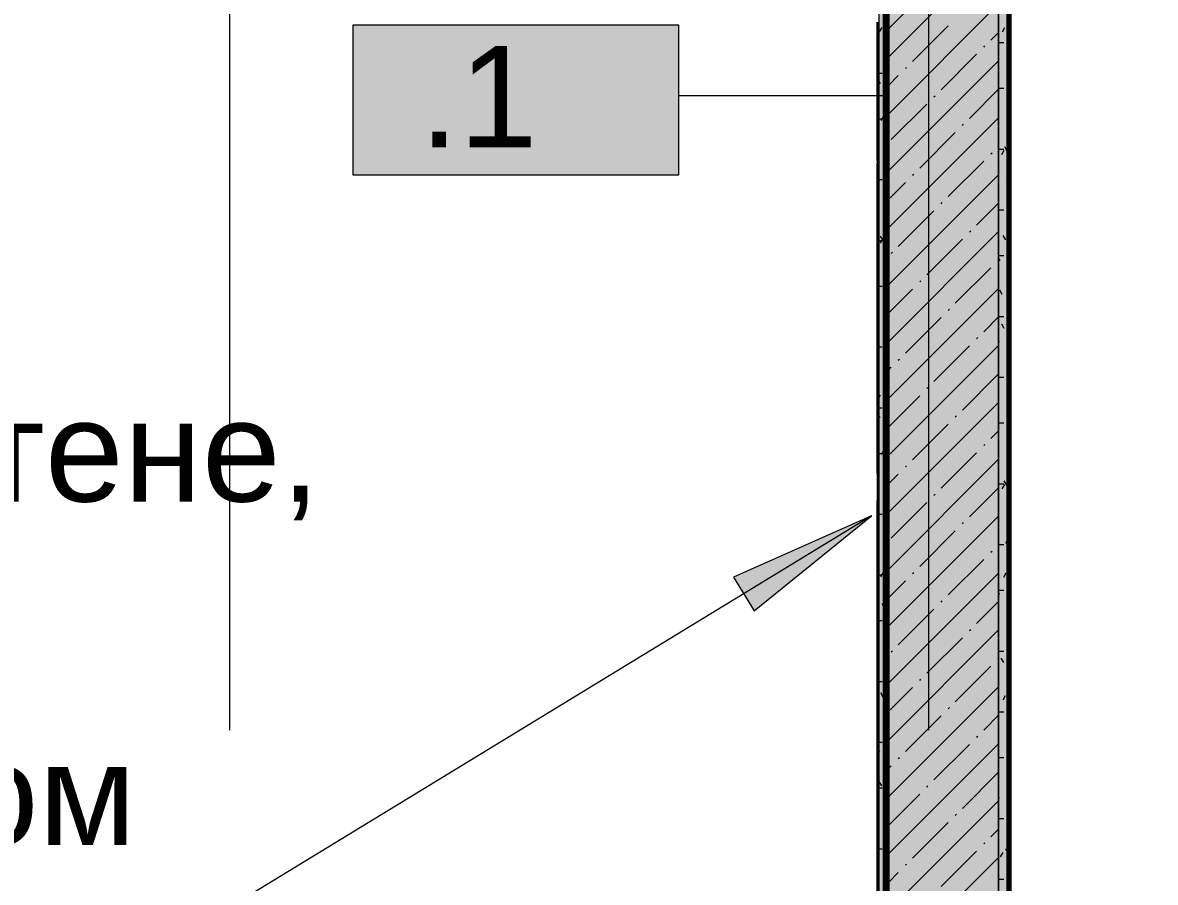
# Model space of a CAD drawing. Header units: millimetres. Extents: x -3817 to 677485, y -22715 to 103890.
# Drawn here: x 657471 to 659740, y 6076 to 7799 of the extents above; entities that cross this region are included whole.
import ezdxf

# ---------------------------------------------------------------- set-up
doc = ezdxf.new("R2010")
doc.units = ezdxf.units.MM
doc.layers.add('PDF _Геометрия', color=7, linetype='Continuous', true_color=0x1d1d1d)
doc.layers.add('PDF _Сплошная заливка', color=7, linetype='Continuous', true_color=0xffffff)
doc.layers.add('PDF _Текст', color=7, linetype='Continuous')
doc.styles.add('PDF GOST-Common', font='arial.ttf')

msp = doc.modelspace()

# ---------------------------------------------------------------- hatches: boundary and pattern name
at = {"layer": 'PDF _Сплошная заливка', "transparency": 33554559}
for points in [[(659205.5, 4275.9), (659425.5, 4275.9), (659425.5, 12475.9), (659205.5, 12475.9), (659205.5, 5005.4)], [(659185.5, 2025.9), (659205.5, 2025.9), (659205.5, 12255.9), (659185.5, 12255.9), (659185.5, 2045.9)]]:
    msp.add_hatch(color=256, dxfattribs=at).paths.add_polyline_path(points)

# ---------------------------------------------------------------- linework, layer by layer
at = {"layer": 'PDF _Геометрия', "color": 9, "lineweight": 9, "true_color": 0xc0c0c0}
for points in [[(659695.5, 11483.9), (659695.5, 11495.9), (659425.5, 11495.9), (659425.5, 11475.9), (659425.5, 11275.9), (659425.5, 12475.9), (659205.5, 12475.9), (657170.5, 12475.9), (657170.5, 12275.9), (657170.5, 12255.9), (659185.5, 12255.9), (659185.5, 2045.9), (644126.5, 2045.9)], [(659185.5, 2025.9), (659205.5, 2025.9), (659205.5, 12255.9), (659205.5, 4275.9), (659425.5, 4275.9), (659425.5, 4255.9), (659445.5, 4255.9), (659445.5, 4265.9), (659405.5, 4265.9), (659405.5, 2025.9), (659445.5, 2025.9), (661725.5, 2025.9), (660985.5, 2025.9)], [(659182.4, 7520.9), (659182.4, 7523.5), (659182.4, 7526.9), (659182.4, 7531), (659182.4, 7535.7), (659182.4, 7541), (659182.4, 7546.8), (659182.4, 7553), (659182.4, 7559.7), (659182.4, 7566.7), (659182.4, 7574), (659182.4, 7581.5), (659182.4, 7589.2), (659182.4, 7597.2), (659182.4, 7605.4), (659182.4, 7613.9), (659182.4, 7622.6), (659182.4, 7631.5), (659182.4, 7640.7), (659182.4, 7650.2), (659182.4, 7659.9), (659182.4, 7669.9), (659182.4, 7680.1), (659182.4, 7690.4), (659182.4, 7700.8), (659182.4, 7711.1), (659182.4, 7721.3), (659182.4, 7731.3), (659182.4, 7741), (659182.4, 7750.3), (659182.4, 7759.1), (659182.4, 7767.4), (659182.4, 7775), (659182.4, 7781.9), (659182.4, 7788.3), (659182.4, 7794.1), (659182.4, 7799.6)], [(659183.4, 7799.6), (659183.4, 7794.1), (659183.4, 7788.3), (659183.4, 7781.9), (659183.4, 7775), (659183.4, 7767.4), (659183.4, 7759.1), (659183.4, 7750.3), (659183.4, 7741), (659183.4, 7731.3), (659183.4, 7721.3), (659183.4, 7711.1), (659183.4, 7700.8), (659183.4, 7690.4), (659183.4, 7680.1), (659183.4, 7669.9), (659183.4, 7659.9), (659183.4, 7650.2), (659183.4, 7640.7), (659183.4, 7631.5), (659183.4, 7622.6), (659183.4, 7613.9), (659183.4, 7605.4), (659183.4, 7597.2), (659183.4, 7589.2), (659183.4, 7581.5), (659183.4, 7574), (659183.4, 7566.7), (659183.4, 7559.7), (659183.4, 7553), (659183.4, 7546.8), (659183.4, 7541), (659183.4, 7535.7), (659183.4, 7531), (659183.4, 7526.9), (659183.4, 7523.5), (659183.4, 7520.9)], [(659182.4, 7578.6), (659182.4, 7564.1), (659182.4, 7550), (659182.4, 7536.2), (659182.4, 7522.7), (659182.4, 7509.4), (659182.4, 7496.2), (659182.4, 7483.1), (659182.4, 7470.1), (659182.4, 7457.2), (659182.4, 7444.3), (659182.4, 7431.5), (659182.4, 7418.7), (659182.4, 7405.9), (659182.4, 7393.1), (659182.4, 7380.2), (659182.4, 7367.2), (659182.4, 7354.1), (659182.4, 7340.9), (659182.4, 7327.5), (659182.4, 7313.8), (659182.4, 7299.9), (659182.4, 7285.7), (659182.4, 7271.1), (659182.4, 7256), (659182.4, 7239.6), (659182.4, 7221.4), (659182.4, 7200.5), (659182.4, 7176.3), (659182.4, 7148), (659182.4, 7115), (659182.4, 7076.4), (659182.4, 7058.1), (659182.4, 7041.9), (659182.4, 7027.6), (659182.4, 7014.8), (659182.4, 7003.4), (659182.4, 6992.9), (659182.4, 6983.3), (659182.4, 6974.1), (659182.4, 6965.2), (659182.4, 6956.4), (659182.4, 6947.8), (659182.4, 6939.5), (659182.4, 6931.6), (659182.4, 6924.1), (659182.4, 6917), (659182.4, 6910.5), (659182.4, 6904.5), (659182.4, 6899), (659182.4, 6893.9)], [(659183.4, 6893.9), (659183.4, 6899), (659183.4, 6904.5), (659183.4, 6910.5), (659183.4, 6917), (659183.4, 6924.1), (659183.4, 6931.6), (659183.4, 6939.5), (659183.4, 6947.8), (659183.4, 6956.4), (659183.4, 6965.2), (659183.4, 6974.1), (659183.4, 6983.3), (659183.4, 6992.9), (659183.4, 7003.4), (659183.4, 7014.8), (659183.4, 7027.6), (659183.4, 7041.9), (659183.4, 7058.1), (659183.4, 7076.4), (659183.4, 7115), (659183.4, 7148), (659183.4, 7176.3), (659183.4, 7200.5), (659183.4, 7221.4), (659183.4, 7239.6), (659183.4, 7256), (659183.4, 7271.1), (659183.4, 7285.7), (659183.4, 7299.9), (659183.4, 7313.8), (659183.4, 7327.5), (659183.4, 7340.9), (659183.4, 7354.1), (659183.4, 7367.2), (659183.4, 7380.2), (659183.4, 7393.1), (659183.4, 7405.9), (659183.4, 7418.7), (659183.4, 7431.5), (659183.4, 7444.3), (659183.4, 7457.2), (659183.4, 7470.1), (659183.4, 7483.1), (659183.4, 7496.2), (659183.4, 7509.4), (659183.4, 7522.7), (659183.4, 7536.2), (659183.4, 7550), (659183.4, 7564.1), (659183.4, 7578.6)], [(659182.4, 7498.4), (659182.4, 7431.1), (659182.4, 7354.5), (659182.4, 7268.5), (659182.4, 7173), (659182.4, 7068.2), (659182.4, 7216.7), (659182.4, 7370.3), (659182.4, 7402.8), (659182.4, 7430.5), (659182.4, 7453.8), (659182.4, 7473), (659182.4, 7488.3), (659182.4, 7500.1), (659182.4, 7508.5), (659182.4, 7514), (659182.4, 7516.9)], [(659183.4, 7516.9), (659183.4, 7514), (659183.4, 7508.5), (659183.4, 7500.1), (659183.4, 7488.3), (659183.4, 7473), (659183.4, 7453.8), (659183.4, 7430.5), (659183.4, 7402.8), (659183.4, 7370.3), (659183.4, 7216.7), (659183.4, 7068.2), (659183.4, 7173), (659183.4, 7268.5), (659183.4, 7354.5), (659183.4, 7431.1), (659183.4, 7498.4)], [(659182.4, 6895.6), (659182.4, 6993.2), (659182.4, 7097.3), (659182.4, 7207.8), (659182.4, 7324.8), (659182.4, 7376.2), (659182.4, 7420.8), (659182.4, 7458.3), (659182.4, 7489)], [(659183.4, 7489), (659183.4, 7458.3), (659183.4, 7420.8), (659183.4, 7376.2), (659183.4, 7324.8), (659183.4, 7207.8), (659183.4, 7097.3), (659183.4, 6993.2), (659183.4, 6895.6)], [(659182.4, 6553.6), (659182.4, 6573.5), (659182.4, 6592), (659182.4, 6607.8), (659182.4, 6619.8), (659182.4, 6627.3), (659182.4, 6629.9), (659182.4, 6627.2), (659182.4, 6619.2), (659182.4, 6606.5), (659182.4, 6589.9), (659182.4, 6570.6), (659182.4, 6549.9), (659182.4, 6529.2), (659182.4, 6509.9), (659182.4, 6493.3), (659182.4, 6480.6), (659182.4, 6472.6), (659182.4, 6469.9), (659182.4, 6472.5), (659182.4, 6480), (659182.4, 6492.1), (659182.4, 6507.8), (659182.4, 6526.3), (659182.4, 6546.3)], [(659183.4, 6546.3), (659183.4, 6526.3), (659183.4, 6507.8), (659183.4, 6492.1), (659183.4, 6480), (659183.4, 6472.5), (659183.4, 6469.9), (659183.4, 6472.6), (659183.4, 6480.6), (659183.4, 6493.3), (659183.4, 6509.9), (659183.4, 6529.2), (659183.4, 6549.9), (659183.4, 6570.6), (659183.4, 6589.9), (659183.4, 6606.5), (659183.4, 6619.2), (659183.4, 6627.2), (659183.4, 6629.9), (659183.4, 6627.3), (659183.4, 6619.8), (659183.4, 6607.8), (659183.4, 6592), (659183.4, 6573.5), (659183.4, 6553.6)], [(659182.4, 6345), (659182.4, 6321.4), (659182.4, 6293.2), (659182.4, 6259.4), (659182.4, 6218.8), (659182.4, 6200.3), (659182.4, 6185.1), (659182.4, 6172.4), (659182.4, 6161.2), (659182.4, 6150.7), (659182.4, 6140.6), (659182.4, 6131.1)], [(659182.4, 6020.8), (659182.4, 6090.1), (659182.4, 6165.2), (659182.4, 6246.1), (659182.4, 6332.8)], [(659183.4, 6131.1), (659183.4, 6140.6), (659183.4, 6150.7), (659183.4, 6161.2), (659183.4, 6172.4), (659183.4, 6185.1), (659183.4, 6200.3), (659183.4, 6218.8), (659183.4, 6259.4), (659183.4, 6293.2), (659183.4, 6321.4), (659183.4, 6345)], [(659183.4, 6332.8), (659183.4, 6246.1), (659183.4, 6165.2), (659183.4, 6090.1), (659183.4, 6020.8)], [(659182.4, 6291.2), (659182.4, 6294.2), (659182.4, 6291.2)], [(659183.4, 6291.2), (659183.4, 6294.2), (659183.4, 6291.2)], [(659182.4, 6059.8), (659182.4, 6085), (659182.4, 6119.2), (659182.4, 6163.5), (659182.4, 6218.8), (659182.4, 6138.2), (659182.4, 6064)], [(659183.4, 6064), (659183.4, 6138.2), (659183.4, 6218.8), (659183.4, 6163.5), (659183.4, 6119.2), (659183.4, 6085), (659183.4, 6059.8)], [(659182.4, 6114.2), (659183.4, 6114.2)], [(659182.4, 6101.1), (659183.4, 6101.1)], [(659182.4, 6095.3), (659183.4, 6095.3)]]:
    msp.add_lwpolyline(points, dxfattribs=at)
at = {"layer": 'PDF _Геометрия', "color": 171, "lineweight": 70, "true_color": 0x8080ff}
msp.add_lwpolyline([(659199.1, 2046.4), (659199.1, 12255), (659198.1, 12255), (659198.1, 2046.4)], close=True, dxfattribs=at)
at = {"layer": 'PDF _Геометрия', "color": 9, "lineweight": 9, "true_color": 0xc0c0c0}
for points in [[(659200.1, 2046.4), (659200.1, 12255), (659199.1, 12255), (659199.1, 2046.4)], [(659183.4, 6893.9), (659183.4, 7578.6), (659182.4, 7578.6), (659182.4, 6893.9)], [(659183.4, 6332.8), (659183.4, 6895.6), (659182.4, 6895.6), (659182.4, 6332.8)], [(659182.4, 6701.1), (659182.4, 6703.5), (659182.4, 6710.5), (659182.4, 6721.6), (659182.4, 6736.1), (659182.4, 6753), (659182.4, 6771.1), (659182.4, 6789.3), (659182.4, 6806.1), (659182.4, 6820.6), (659182.4, 6831.8), (659182.4, 6838.8), (659182.4, 6841.1), (659182.4, 6838.8), (659182.4, 6831.8), (659182.4, 6820.6), (659182.4, 6806.1), (659182.4, 6789.3), (659182.4, 6771.1), (659182.4, 6753), (659182.4, 6736.1), (659182.4, 6721.6), (659182.4, 6710.5), (659182.4, 6703.5)], [(659182.4, 6841.1), (659182.4, 6838.8), (659182.4, 6831.8), (659182.4, 6820.6), (659182.4, 6806.1), (659182.4, 6789.3), (659182.4, 6771.1), (659182.4, 6753), (659182.4, 6736.1), (659182.4, 6721.6), (659182.4, 6710.5), (659182.4, 6703.5), (659182.4, 6701.1), (659182.4, 6703.5), (659182.4, 6710.5), (659182.4, 6721.6), (659182.4, 6736.1), (659182.4, 6753), (659182.4, 6771.1), (659182.4, 6789.3), (659182.4, 6806.1), (659182.4, 6820.6), (659182.4, 6831.8), (659182.4, 6838.8)], [(659182.4, 6728.1), (659182.4, 6733.6), (659182.4, 6742.3), (659182.4, 6753.7), (659182.4, 6767), (659182.4, 6781.2), (659182.4, 6795.4), (659182.4, 6808.7), (659182.4, 6820.1), (659182.4, 6828.8), (659182.4, 6834.3), (659182.4, 6828.8), (659182.4, 6820.1), (659182.4, 6808.7), (659182.4, 6795.4), (659182.4, 6781.2), (659182.4, 6767), (659182.4, 6753.7), (659182.4, 6742.3), (659182.4, 6733.6)], [(659182.4, 6834.3), (659182.4, 6828.8), (659182.4, 6820.1), (659182.4, 6808.7), (659182.4, 6795.4), (659182.4, 6781.2), (659182.4, 6767), (659182.4, 6753.7), (659182.4, 6742.3), (659182.4, 6733.6), (659182.4, 6728.1), (659182.4, 6733.6), (659182.4, 6742.3), (659182.4, 6753.7), (659182.4, 6767), (659182.4, 6781.2), (659182.4, 6795.4), (659182.4, 6808.7), (659182.4, 6820.1), (659182.4, 6828.8)], [(659182.4, 6725.3), (659182.4, 6730.8), (659182.4, 6739.6), (659182.4, 6751), (659182.4, 6764.2), (659182.4, 6778.5), (659182.4, 6792.7), (659182.4, 6806), (659182.4, 6817.4), (659182.4, 6826.1), (659182.4, 6831.6), (659182.4, 6826.1), (659182.4, 6817.4), (659182.4, 6806), (659182.4, 6792.7), (659182.4, 6778.5), (659182.4, 6764.2), (659182.4, 6751), (659182.4, 6739.6), (659182.4, 6730.8)], [(659182.4, 6831.6), (659182.4, 6826.1), (659182.4, 6817.4), (659182.4, 6806), (659182.4, 6792.7), (659182.4, 6778.5), (659182.4, 6764.2), (659182.4, 6751), (659182.4, 6739.6), (659182.4, 6730.8), (659182.4, 6725.3), (659182.4, 6730.8), (659182.4, 6739.6), (659182.4, 6751), (659182.4, 6764.2), (659182.4, 6778.5), (659182.4, 6792.7), (659182.4, 6806), (659182.4, 6817.4), (659182.4, 6826.1)], [(659183.4, 6701.1), (659183.4, 6703.5), (659183.4, 6710.5), (659183.4, 6721.6), (659183.4, 6736.1), (659183.4, 6753), (659183.4, 6771.1), (659183.4, 6789.3), (659183.4, 6806.1), (659183.4, 6820.6), (659183.4, 6831.8), (659183.4, 6838.8), (659183.4, 6841.1), (659183.4, 6838.8), (659183.4, 6831.8), (659183.4, 6820.6), (659183.4, 6806.1), (659183.4, 6789.3), (659183.4, 6771.1), (659183.4, 6753), (659183.4, 6736.1), (659183.4, 6721.6), (659183.4, 6710.5), (659183.4, 6703.5)], [(659183.4, 6841.1), (659183.4, 6838.8), (659183.4, 6831.8), (659183.4, 6820.6), (659183.4, 6806.1), (659183.4, 6789.3), (659183.4, 6771.1), (659183.4, 6753), (659183.4, 6736.1), (659183.4, 6721.6), (659183.4, 6710.5), (659183.4, 6703.5), (659183.4, 6701.1), (659183.4, 6703.5), (659183.4, 6710.5), (659183.4, 6721.6), (659183.4, 6736.1), (659183.4, 6753), (659183.4, 6771.1), (659183.4, 6789.3), (659183.4, 6806.1), (659183.4, 6820.6), (659183.4, 6831.8), (659183.4, 6838.8)], [(659183.4, 6728.1), (659183.4, 6733.6), (659183.4, 6742.3), (659183.4, 6753.7), (659183.4, 6767), (659183.4, 6781.2), (659183.4, 6795.4), (659183.4, 6808.7), (659183.4, 6820.1), (659183.4, 6828.8), (659183.4, 6834.3), (659183.4, 6828.8), (659183.4, 6820.1), (659183.4, 6808.7), (659183.4, 6795.4), (659183.4, 6781.2), (659183.4, 6767), (659183.4, 6753.7), (659183.4, 6742.3), (659183.4, 6733.6)], [(659183.4, 6834.3), (659183.4, 6828.8), (659183.4, 6820.1), (659183.4, 6808.7), (659183.4, 6795.4), (659183.4, 6781.2), (659183.4, 6767), (659183.4, 6753.7), (659183.4, 6742.3), (659183.4, 6733.6), (659183.4, 6728.1), (659183.4, 6733.6), (659183.4, 6742.3), (659183.4, 6753.7), (659183.4, 6767), (659183.4, 6781.2), (659183.4, 6795.4), (659183.4, 6808.7), (659183.4, 6820.1), (659183.4, 6828.8)], [(659183.4, 6725.3), (659183.4, 6730.8), (659183.4, 6739.6), (659183.4, 6751), (659183.4, 6764.2), (659183.4, 6778.5), (659183.4, 6792.7), (659183.4, 6806), (659183.4, 6817.4), (659183.4, 6826.1), (659183.4, 6831.6), (659183.4, 6826.1), (659183.4, 6817.4), (659183.4, 6806), (659183.4, 6792.7), (659183.4, 6778.5), (659183.4, 6764.2), (659183.4, 6751), (659183.4, 6739.6), (659183.4, 6730.8)], [(659183.4, 6831.6), (659183.4, 6826.1), (659183.4, 6817.4), (659183.4, 6806), (659183.4, 6792.7), (659183.4, 6778.5), (659183.4, 6764.2), (659183.4, 6751), (659183.4, 6739.6), (659183.4, 6730.8), (659183.4, 6725.3), (659183.4, 6730.8), (659183.4, 6739.6), (659183.4, 6751), (659183.4, 6764.2), (659183.4, 6778.5), (659183.4, 6792.7), (659183.4, 6806), (659183.4, 6817.4), (659183.4, 6826.1)], [(659182.4, 6612.2), (659182.4, 6617.7), (659182.4, 6626.4), (659182.4, 6637.8), (659182.4, 6651.1), (659182.4, 6665.3), (659182.4, 6679.6), (659182.4, 6692.8), (659182.4, 6704.2), (659182.4, 6713), (659182.4, 6718.5), (659182.4, 6713), (659182.4, 6704.2), (659182.4, 6692.8), (659182.4, 6679.6), (659182.4, 6665.3), (659182.4, 6651.1), (659182.4, 6637.8), (659182.4, 6626.4), (659182.4, 6617.7)], [(659182.4, 6718.5), (659182.4, 6713), (659182.4, 6704.2), (659182.4, 6692.8), (659182.4, 6679.6), (659182.4, 6665.3), (659182.4, 6651.1), (659182.4, 6637.8), (659182.4, 6626.4), (659182.4, 6617.7), (659182.4, 6612.2), (659182.4, 6617.7), (659182.4, 6626.4), (659182.4, 6637.8), (659182.4, 6651.1), (659182.4, 6665.3), (659182.4, 6679.6), (659182.4, 6692.8), (659182.4, 6704.2), (659182.4, 6713)], [(659183.4, 6612.2), (659183.4, 6617.7), (659183.4, 6626.4), (659183.4, 6637.8), (659183.4, 6651.1), (659183.4, 6665.3), (659183.4, 6679.6), (659183.4, 6692.8), (659183.4, 6704.2), (659183.4, 6713), (659183.4, 6718.5), (659183.4, 6713), (659183.4, 6704.2), (659183.4, 6692.8), (659183.4, 6679.6), (659183.4, 6665.3), (659183.4, 6651.1), (659183.4, 6637.8), (659183.4, 6626.4), (659183.4, 6617.7)], [(659183.4, 6718.5), (659183.4, 6713), (659183.4, 6704.2), (659183.4, 6692.8), (659183.4, 6679.6), (659183.4, 6665.3), (659183.4, 6651.1), (659183.4, 6637.8), (659183.4, 6626.4), (659183.4, 6617.7), (659183.4, 6612.2), (659183.4, 6617.7), (659183.4, 6626.4), (659183.4, 6637.8), (659183.4, 6651.1), (659183.4, 6665.3), (659183.4, 6679.6), (659183.4, 6692.8), (659183.4, 6704.2), (659183.4, 6713)], [(659182.4, 6464.6), (659182.4, 6467.3), (659182.4, 6475.3), (659182.4, 6488), (659182.4, 6504.6), (659182.4, 6523.9), (659182.4, 6544.6), (659182.4, 6565.3), (659182.4, 6584.6), (659182.4, 6601.1), (659182.4, 6613.9), (659182.4, 6621.9), (659182.4, 6624.6), (659182.4, 6621.9), (659182.4, 6613.9), (659182.4, 6601.1), (659182.4, 6584.6), (659182.4, 6565.3), (659182.4, 6544.6), (659182.4, 6523.9), (659182.4, 6504.6), (659182.4, 6488), (659182.4, 6475.3), (659182.4, 6467.3)], [(659182.4, 6505.6), (659182.4, 6511.1), (659182.4, 6519.8), (659182.4, 6531.2), (659182.4, 6544.5), (659182.4, 6558.7), (659182.4, 6572.9), (659182.4, 6586.2), (659182.4, 6597.6), (659182.4, 6606.3), (659182.4, 6611.8), (659182.4, 6606.3), (659182.4, 6597.6), (659182.4, 6586.2), (659182.4, 6572.9), (659182.4, 6558.7), (659182.4, 6544.5), (659182.4, 6531.2), (659182.4, 6519.8), (659182.4, 6511.1)], [(659182.4, 6611.8), (659182.4, 6606.3), (659182.4, 6597.6), (659182.4, 6586.2), (659182.4, 6572.9), (659182.4, 6558.7), (659182.4, 6544.5), (659182.4, 6531.2), (659182.4, 6519.8), (659182.4, 6511.1), (659182.4, 6505.6), (659182.4, 6511.1), (659182.4, 6519.8), (659182.4, 6531.2), (659182.4, 6544.5), (659182.4, 6558.7), (659182.4, 6572.9), (659182.4, 6586.2), (659182.4, 6597.6), (659182.4, 6606.3)], [(659182.4, 6464.5), (659182.4, 6466.9), (659182.4, 6473.9), (659182.4, 6485), (659182.4, 6499.5), (659182.4, 6516.4), (659182.4, 6534.5), (659182.4, 6552.6), (659182.4, 6569.5), (659182.4, 6584), (659182.4, 6595.1), (659182.4, 6602.1), (659182.4, 6604.5), (659182.4, 6602.1), (659182.4, 6595.1), (659182.4, 6584), (659182.4, 6569.5), (659182.4, 6552.6), (659182.4, 6534.5), (659182.4, 6516.4), (659182.4, 6499.5), (659182.4, 6485), (659182.4, 6473.9), (659182.4, 6466.9)], [(659182.4, 6604.5), (659182.4, 6602.1), (659182.4, 6595.1), (659182.4, 6584), (659182.4, 6569.5), (659182.4, 6552.6), (659182.4, 6534.5), (659182.4, 6516.4), (659182.4, 6499.5), (659182.4, 6485), (659182.4, 6473.9), (659182.4, 6466.9), (659182.4, 6464.5), (659182.4, 6466.9), (659182.4, 6473.9), (659182.4, 6485), (659182.4, 6499.5), (659182.4, 6516.4), (659182.4, 6534.5), (659182.4, 6552.6), (659182.4, 6569.5), (659182.4, 6584), (659182.4, 6595.1), (659182.4, 6602.1)], [(659183.4, 6464.6), (659183.4, 6467.3), (659183.4, 6475.3), (659183.4, 6488), (659183.4, 6504.6), (659183.4, 6523.9), (659183.4, 6544.6), (659183.4, 6565.3), (659183.4, 6584.6), (659183.4, 6601.1), (659183.4, 6613.9), (659183.4, 6621.9), (659183.4, 6624.6), (659183.4, 6621.9), (659183.4, 6613.9), (659183.4, 6601.1), (659183.4, 6584.6), (659183.4, 6565.3), (659183.4, 6544.6), (659183.4, 6523.9), (659183.4, 6504.6), (659183.4, 6488), (659183.4, 6475.3), (659183.4, 6467.3)], [(659183.4, 6505.6), (659183.4, 6511.1), (659183.4, 6519.8), (659183.4, 6531.2), (659183.4, 6544.5), (659183.4, 6558.7), (659183.4, 6572.9), (659183.4, 6586.2), (659183.4, 6597.6), (659183.4, 6606.3), (659183.4, 6611.8), (659183.4, 6606.3), (659183.4, 6597.6), (659183.4, 6586.2), (659183.4, 6572.9), (659183.4, 6558.7), (659183.4, 6544.5), (659183.4, 6531.2), (659183.4, 6519.8), (659183.4, 6511.1)], [(659183.4, 6611.8), (659183.4, 6606.3), (659183.4, 6597.6), (659183.4, 6586.2), (659183.4, 6572.9), (659183.4, 6558.7), (659183.4, 6544.5), (659183.4, 6531.2), (659183.4, 6519.8), (659183.4, 6511.1), (659183.4, 6505.6), (659183.4, 6511.1), (659183.4, 6519.8), (659183.4, 6531.2), (659183.4, 6544.5), (659183.4, 6558.7), (659183.4, 6572.9), (659183.4, 6586.2), (659183.4, 6597.6), (659183.4, 6606.3)], [(659183.4, 6464.5), (659183.4, 6466.9), (659183.4, 6473.9), (659183.4, 6485), (659183.4, 6499.5), (659183.4, 6516.4), (659183.4, 6534.5), (659183.4, 6552.6), (659183.4, 6569.5), (659183.4, 6584), (659183.4, 6595.1), (659183.4, 6602.1), (659183.4, 6604.5), (659183.4, 6602.1), (659183.4, 6595.1), (659183.4, 6584), (659183.4, 6569.5), (659183.4, 6552.6), (659183.4, 6534.5), (659183.4, 6516.4), (659183.4, 6499.5), (659183.4, 6485), (659183.4, 6473.9), (659183.4, 6466.9)], [(659183.4, 6604.5), (659183.4, 6602.1), (659183.4, 6595.1), (659183.4, 6584), (659183.4, 6569.5), (659183.4, 6552.6), (659183.4, 6534.5), (659183.4, 6516.4), (659183.4, 6499.5), (659183.4, 6485), (659183.4, 6473.9), (659183.4, 6466.9), (659183.4, 6464.5), (659183.4, 6466.9), (659183.4, 6473.9), (659183.4, 6485), (659183.4, 6499.5), (659183.4, 6516.4), (659183.4, 6534.5), (659183.4, 6552.6), (659183.4, 6569.5), (659183.4, 6584), (659183.4, 6595.1), (659183.4, 6602.1)], [(659182.4, 6491.4), (659182.4, 6496.9), (659182.4, 6505.6), (659182.4, 6517), (659182.4, 6530.3), (659182.4, 6544.5), (659182.4, 6558.8), (659182.4, 6572), (659182.4, 6583.4), (659182.4, 6592.2), (659182.4, 6597.7), (659182.4, 6592.2), (659182.4, 6583.4), (659182.4, 6572), (659182.4, 6558.8), (659182.4, 6544.5), (659182.4, 6530.3), (659182.4, 6517), (659182.4, 6505.6), (659182.4, 6496.9)], [(659182.4, 6597.7), (659182.4, 6592.2), (659182.4, 6583.4), (659182.4, 6572), (659182.4, 6558.8), (659182.4, 6544.5), (659182.4, 6530.3), (659182.4, 6517), (659182.4, 6505.6), (659182.4, 6496.9), (659182.4, 6491.4), (659182.4, 6496.9), (659182.4, 6505.6), (659182.4, 6517), (659182.4, 6530.3), (659182.4, 6544.5), (659182.4, 6558.8), (659182.4, 6572), (659182.4, 6583.4), (659182.4, 6592.2)], [(659183.4, 6491.4), (659183.4, 6496.9), (659183.4, 6505.6), (659183.4, 6517), (659183.4, 6530.3), (659183.4, 6544.5), (659183.4, 6558.8), (659183.4, 6572), (659183.4, 6583.4), (659183.4, 6592.2), (659183.4, 6597.7), (659183.4, 6592.2), (659183.4, 6583.4), (659183.4, 6572), (659183.4, 6558.8), (659183.4, 6544.5), (659183.4, 6530.3), (659183.4, 6517), (659183.4, 6505.6), (659183.4, 6496.9)], [(659183.4, 6597.7), (659183.4, 6592.2), (659183.4, 6583.4), (659183.4, 6572), (659183.4, 6558.8), (659183.4, 6544.5), (659183.4, 6530.3), (659183.4, 6517), (659183.4, 6505.6), (659183.4, 6496.9), (659183.4, 6491.4), (659183.4, 6496.9), (659183.4, 6505.6), (659183.4, 6517), (659183.4, 6530.3), (659183.4, 6544.5), (659183.4, 6558.8), (659183.4, 6572), (659183.4, 6583.4), (659183.4, 6592.2)], [(659183.4, 6546.3), (659183.4, 6553.6), (659182.4, 6553.6), (659182.4, 6546.3)], [(659182.4, 6384.9), (659182.4, 6390.4), (659182.4, 6399.1), (659182.4, 6410.5), (659182.4, 6423.8), (659182.4, 6438), (659182.4, 6452.3), (659182.4, 6465.5), (659182.4, 6476.9), (659182.4, 6485.7), (659182.4, 6491.2), (659182.4, 6485.7), (659182.4, 6476.9), (659182.4, 6465.5), (659182.4, 6452.3), (659182.4, 6438), (659182.4, 6423.8), (659182.4, 6410.5), (659182.4, 6399.1), (659182.4, 6390.4)], [(659182.4, 6491.2), (659182.4, 6485.7), (659182.4, 6476.9), (659182.4, 6465.5), (659182.4, 6452.3), (659182.4, 6438), (659182.4, 6423.8), (659182.4, 6410.5), (659182.4, 6399.1), (659182.4, 6390.4), (659182.4, 6384.9), (659182.4, 6390.4), (659182.4, 6399.1), (659182.4, 6410.5), (659182.4, 6423.8), (659182.4, 6438), (659182.4, 6452.3), (659182.4, 6465.5), (659182.4, 6476.9), (659182.4, 6485.7)], [(659183.4, 6384.9), (659183.4, 6390.4), (659183.4, 6399.1), (659183.4, 6410.5), (659183.4, 6423.8), (659183.4, 6438), (659183.4, 6452.3), (659183.4, 6465.5), (659183.4, 6476.9), (659183.4, 6485.7), (659183.4, 6491.2), (659183.4, 6485.7), (659183.4, 6476.9), (659183.4, 6465.5), (659183.4, 6452.3), (659183.4, 6438), (659183.4, 6423.8), (659183.4, 6410.5), (659183.4, 6399.1), (659183.4, 6390.4)], [(659183.4, 6491.2), (659183.4, 6485.7), (659183.4, 6476.9), (659183.4, 6465.5), (659183.4, 6452.3), (659183.4, 6438), (659183.4, 6423.8), (659183.4, 6410.5), (659183.4, 6399.1), (659183.4, 6390.4), (659183.4, 6384.9), (659183.4, 6390.4), (659183.4, 6399.1), (659183.4, 6410.5), (659183.4, 6423.8), (659183.4, 6438), (659183.4, 6452.3), (659183.4, 6465.5), (659183.4, 6476.9), (659183.4, 6485.7)], [(659182.4, 6339.7), (659182.4, 6345.2), (659182.4, 6353.9), (659182.4, 6365.3), (659182.4, 6378.5), (659182.4, 6392.8), (659182.4, 6407), (659182.4, 6420.3), (659182.4, 6431.7), (659182.4, 6440.4), (659182.4, 6445.9), (659182.4, 6440.4), (659182.4, 6431.7), (659182.4, 6420.3), (659182.4, 6407), (659182.4, 6392.8), (659182.4, 6378.5), (659182.4, 6365.3), (659182.4, 6353.9), (659182.4, 6345.2)], [(659182.4, 6445.9), (659182.4, 6440.4), (659182.4, 6431.7), (659182.4, 6420.3), (659182.4, 6407), (659182.4, 6392.8), (659182.4, 6378.5), (659182.4, 6365.3), (659182.4, 6353.9), (659182.4, 6345.2), (659182.4, 6339.7), (659182.4, 6345.2), (659182.4, 6353.9), (659182.4, 6365.3), (659182.4, 6378.5), (659182.4, 6392.8), (659182.4, 6407), (659182.4, 6420.3), (659182.4, 6431.7), (659182.4, 6440.4)], [(659183.4, 6339.7), (659183.4, 6345.2), (659183.4, 6353.9), (659183.4, 6365.3), (659183.4, 6378.5), (659183.4, 6392.8), (659183.4, 6407), (659183.4, 6420.3), (659183.4, 6431.7), (659183.4, 6440.4), (659183.4, 6445.9), (659183.4, 6440.4), (659183.4, 6431.7), (659183.4, 6420.3), (659183.4, 6407), (659183.4, 6392.8), (659183.4, 6378.5), (659183.4, 6365.3), (659183.4, 6353.9), (659183.4, 6345.2)], [(659183.4, 6445.9), (659183.4, 6440.4), (659183.4, 6431.7), (659183.4, 6420.3), (659183.4, 6407), (659183.4, 6392.8), (659183.4, 6378.5), (659183.4, 6365.3), (659183.4, 6353.9), (659183.4, 6345.2), (659183.4, 6339.7), (659183.4, 6345.2), (659183.4, 6353.9), (659183.4, 6365.3), (659183.4, 6378.5), (659183.4, 6392.8), (659183.4, 6407), (659183.4, 6420.3), (659183.4, 6431.7), (659183.4, 6440.4)], [(659182.4, 6289.9), (659182.4, 6297.2), (659182.4, 6307.6), (659182.4, 6319.7), (659182.4, 6332.6), (659182.4, 6345.5), (659182.4, 6357.6), (659182.4, 6368), (659182.4, 6375.9), (659182.4, 6380.9), (659182.4, 6375.9), (659182.4, 6368), (659182.4, 6357.6), (659182.4, 6345.5), (659182.4, 6332.6), (659182.4, 6319.7), (659182.4, 6307.6), (659182.4, 6297.2)], [(659182.4, 6378.2), (659182.4, 6373.2), (659182.4, 6365.3), (659182.4, 6354.9), (659182.4, 6342.9), (659182.4, 6329.9), (659182.4, 6317), (659182.4, 6304.9), (659182.4, 6294.6), (659182.4, 6286.6), (659182.4, 6281.6), (659182.4, 6286.6), (659182.4, 6294.6), (659182.4, 6304.9), (659182.4, 6317), (659182.4, 6329.9), (659182.4, 6342.9), (659182.4, 6354.9), (659182.4, 6365.3), (659182.4, 6373.2)], [(659183.4, 6289.9), (659183.4, 6297.2), (659183.4, 6307.6), (659183.4, 6319.7), (659183.4, 6332.6), (659183.4, 6345.5), (659183.4, 6357.6), (659183.4, 6368), (659183.4, 6375.9), (659183.4, 6380.9), (659183.4, 6375.9), (659183.4, 6368), (659183.4, 6357.6), (659183.4, 6345.5), (659183.4, 6332.6), (659183.4, 6319.7), (659183.4, 6307.6), (659183.4, 6297.2)], [(659183.4, 6378.2), (659183.4, 6373.2), (659183.4, 6365.3), (659183.4, 6354.9), (659183.4, 6342.9), (659183.4, 6329.9), (659183.4, 6317), (659183.4, 6304.9), (659183.4, 6294.6), (659183.4, 6286.6), (659183.4, 6281.6), (659183.4, 6286.6), (659183.4, 6294.6), (659183.4, 6304.9), (659183.4, 6317), (659183.4, 6329.9), (659183.4, 6342.9), (659183.4, 6354.9), (659183.4, 6365.3), (659183.4, 6373.2)], [(659182.4, 6268.9), (659182.4, 6274.4), (659182.4, 6283.2), (659182.4, 6294.5), (659182.4, 6307.8), (659182.4, 6322), (659182.4, 6336.3), (659182.4, 6349.5), (659182.4, 6360.9), (659182.4, 6369.7), (659182.4, 6375.2), (659182.4, 6369.7), (659182.4, 6360.9), (659182.4, 6349.5), (659182.4, 6336.3), (659182.4, 6322), (659182.4, 6307.8), (659182.4, 6294.5), (659182.4, 6283.2), (659182.4, 6274.4)], [(659182.4, 6268.9), (659182.4, 6274.4), (659182.4, 6283.2), (659182.4, 6294.5), (659182.4, 6307.8), (659182.4, 6322), (659182.4, 6336.3), (659182.4, 6349.5), (659182.4, 6360.9), (659182.4, 6369.7), (659182.4, 6375.2), (659182.4, 6369.7), (659182.4, 6360.9), (659182.4, 6349.5), (659182.4, 6336.3), (659182.4, 6322), (659182.4, 6307.8), (659182.4, 6294.5), (659182.4, 6283.2), (659182.4, 6274.4)], [(659183.4, 6268.9), (659183.4, 6274.4), (659183.4, 6283.2), (659183.4, 6294.5), (659183.4, 6307.8), (659183.4, 6322), (659183.4, 6336.3), (659183.4, 6349.5), (659183.4, 6360.9), (659183.4, 6369.7), (659183.4, 6375.2), (659183.4, 6369.7), (659183.4, 6360.9), (659183.4, 6349.5), (659183.4, 6336.3), (659183.4, 6322), (659183.4, 6307.8), (659183.4, 6294.5), (659183.4, 6283.2), (659183.4, 6274.4)], [(659183.4, 6268.9), (659183.4, 6274.4), (659183.4, 6283.2), (659183.4, 6294.5), (659183.4, 6307.8), (659183.4, 6322), (659183.4, 6336.3), (659183.4, 6349.5), (659183.4, 6360.9), (659183.4, 6369.7), (659183.4, 6375.2), (659183.4, 6369.7), (659183.4, 6360.9), (659183.4, 6349.5), (659183.4, 6336.3), (659183.4, 6322), (659183.4, 6307.8), (659183.4, 6294.5), (659183.4, 6283.2), (659183.4, 6274.4)], [(659183.4, 6131.1), (659183.4, 6345), (659182.4, 6345), (659182.4, 6131.1)], [(659182.4, 6294.2), (659182.4, 6291.2)], [(659182.4, 6114.2), (659182.4, 6117.3), (659182.4, 6126.3), (659182.4, 6140.6), (659182.4, 6159.2), (659182.4, 6180.9), (659182.4, 6204.2), (659182.4, 6227.5), (659182.4, 6249.2), (659182.4, 6267.9), (659182.4, 6282.2), (659182.4, 6289.9), (659182.4, 6282.2), (659182.4, 6267.9), (659182.4, 6249.2), (659182.4, 6227.5), (659182.4, 6204.2), (659182.4, 6180.9), (659182.4, 6159.2), (659182.4, 6140.6), (659182.4, 6126.3), (659182.4, 6117.3)], [(659182.4, 6289.9), (659182.4, 6282.2), (659182.4, 6267.9), (659182.4, 6249.2), (659182.4, 6227.5), (659182.4, 6204.2), (659182.4, 6180.9), (659182.4, 6159.2), (659182.4, 6140.6), (659182.4, 6126.3), (659182.4, 6117.3), (659182.4, 6114.2), (659182.4, 6117.3), (659182.4, 6126.3), (659182.4, 6140.6), (659182.4, 6159.2), (659182.4, 6180.9), (659182.4, 6204.2), (659182.4, 6227.5), (659182.4, 6249.2), (659182.4, 6267.9), (659182.4, 6282.2)], [(659182.4, 6284.3), (659182.4, 6289.3)], [(659183.4, 6294.2), (659183.4, 6291.2)], [(659183.4, 6114.2), (659183.4, 6117.3), (659183.4, 6126.3), (659183.4, 6140.6), (659183.4, 6159.2), (659183.4, 6180.9), (659183.4, 6204.2), (659183.4, 6227.5), (659183.4, 6249.2), (659183.4, 6267.9), (659183.4, 6282.2), (659183.4, 6289.9), (659183.4, 6282.2), (659183.4, 6267.9), (659183.4, 6249.2), (659183.4, 6227.5), (659183.4, 6204.2), (659183.4, 6180.9), (659183.4, 6159.2), (659183.4, 6140.6), (659183.4, 6126.3), (659183.4, 6117.3)], [(659183.4, 6289.9), (659183.4, 6282.2), (659183.4, 6267.9), (659183.4, 6249.2), (659183.4, 6227.5), (659183.4, 6204.2), (659183.4, 6180.9), (659183.4, 6159.2), (659183.4, 6140.6), (659183.4, 6126.3), (659183.4, 6117.3), (659183.4, 6114.2), (659183.4, 6117.3), (659183.4, 6126.3), (659183.4, 6140.6), (659183.4, 6159.2), (659183.4, 6180.9), (659183.4, 6204.2), (659183.4, 6227.5), (659183.4, 6249.2), (659183.4, 6267.9), (659183.4, 6282.2)], [(659183.4, 6284.3), (659183.4, 6289.3)], [(659182.4, 6148.2), (659182.4, 6153.7), (659182.4, 6162.5), (659182.4, 6173.9), (659182.4, 6187.1), (659182.4, 6201.4), (659182.4, 6215.6), (659182.4, 6228.9), (659182.4, 6240.3), (659182.4, 6249), (659182.4, 6254.5), (659182.4, 6249), (659182.4, 6240.3), (659182.4, 6228.9), (659182.4, 6215.6), (659182.4, 6201.4), (659182.4, 6187.1), (659182.4, 6173.9), (659182.4, 6162.5), (659182.4, 6153.7)], [(659182.4, 6254.5), (659182.4, 6249), (659182.4, 6240.3), (659182.4, 6228.9), (659182.4, 6215.6), (659182.4, 6201.4), (659182.4, 6187.1), (659182.4, 6173.9), (659182.4, 6162.5), (659182.4, 6153.7), (659182.4, 6148.2), (659182.4, 6153.7), (659182.4, 6162.5), (659182.4, 6173.9), (659182.4, 6187.1), (659182.4, 6201.4), (659182.4, 6215.6), (659182.4, 6228.9), (659182.4, 6240.3), (659182.4, 6249)], [(659183.4, 6148.2), (659183.4, 6153.7), (659183.4, 6162.5), (659183.4, 6173.9), (659183.4, 6187.1), (659183.4, 6201.4), (659183.4, 6215.6), (659183.4, 6228.9), (659183.4, 6240.3), (659183.4, 6249), (659183.4, 6254.5), (659183.4, 6249), (659183.4, 6240.3), (659183.4, 6228.9), (659183.4, 6215.6), (659183.4, 6201.4), (659183.4, 6187.1), (659183.4, 6173.9), (659183.4, 6162.5), (659183.4, 6153.7)], [(659183.4, 6254.5), (659183.4, 6249), (659183.4, 6240.3), (659183.4, 6228.9), (659183.4, 6215.6), (659183.4, 6201.4), (659183.4, 6187.1), (659183.4, 6173.9), (659183.4, 6162.5), (659183.4, 6153.7), (659183.4, 6148.2), (659183.4, 6153.7), (659183.4, 6162.5), (659183.4, 6173.9), (659183.4, 6187.1), (659183.4, 6201.4), (659183.4, 6215.6), (659183.4, 6228.9), (659183.4, 6240.3), (659183.4, 6249)], [(659182.4, 6095.3), (659182.4, 6097.6), (659182.4, 6104.6), (659182.4, 6115.8), (659182.4, 6130.3), (659182.4, 6147.1), (659182.4, 6165.3), (659182.4, 6183.4), (659182.4, 6200.3), (659182.4, 6214.8), (659182.4, 6225.9), (659182.4, 6232.9), (659182.4, 6235.3), (659182.4, 6232.9), (659182.4, 6225.9), (659182.4, 6214.8), (659182.4, 6200.3), (659182.4, 6183.4), (659182.4, 6165.3), (659182.4, 6147.1), (659182.4, 6130.3), (659182.4, 6115.8), (659182.4, 6104.6), (659182.4, 6097.6)], [(659182.4, 6235.3), (659182.4, 6232.9), (659182.4, 6225.9), (659182.4, 6214.8), (659182.4, 6200.3), (659182.4, 6183.4), (659182.4, 6165.3), (659182.4, 6147.1), (659182.4, 6130.3), (659182.4, 6115.8), (659182.4, 6104.6), (659182.4, 6097.6), (659182.4, 6095.3), (659182.4, 6097.6), (659182.4, 6104.6), (659182.4, 6115.8), (659182.4, 6130.3), (659182.4, 6147.1), (659182.4, 6165.3), (659182.4, 6183.4), (659182.4, 6200.3), (659182.4, 6214.8), (659182.4, 6225.9), (659182.4, 6232.9)], [(659183.4, 6095.3), (659183.4, 6097.6), (659183.4, 6104.6), (659183.4, 6115.8), (659183.4, 6130.3), (659183.4, 6147.1), (659183.4, 6165.3), (659183.4, 6183.4), (659183.4, 6200.3), (659183.4, 6214.8), (659183.4, 6225.9), (659183.4, 6232.9), (659183.4, 6235.3), (659183.4, 6232.9), (659183.4, 6225.9), (659183.4, 6214.8), (659183.4, 6200.3), (659183.4, 6183.4), (659183.4, 6165.3), (659183.4, 6147.1), (659183.4, 6130.3), (659183.4, 6115.8), (659183.4, 6104.6), (659183.4, 6097.6)], [(659183.4, 6235.3), (659183.4, 6232.9), (659183.4, 6225.9), (659183.4, 6214.8), (659183.4, 6200.3), (659183.4, 6183.4), (659183.4, 6165.3), (659183.4, 6147.1), (659183.4, 6130.3), (659183.4, 6115.8), (659183.4, 6104.6), (659183.4, 6097.6), (659183.4, 6095.3), (659183.4, 6097.6), (659183.4, 6104.6), (659183.4, 6115.8), (659183.4, 6130.3), (659183.4, 6147.1), (659183.4, 6165.3), (659183.4, 6183.4), (659183.4, 6200.3), (659183.4, 6214.8), (659183.4, 6225.9), (659183.4, 6232.9)], [(659182.4, 6101.1), (659182.4, 6103), (659182.4, 6108.5), (659182.4, 6117.2), (659182.4, 6128.6), (659182.4, 6141.9), (659182.4, 6156.1), (659182.4, 6170.4), (659182.4, 6183.6), (659182.4, 6195), (659182.4, 6203.7), (659182.4, 6209.2), (659182.4, 6203.7), (659182.4, 6195), (659182.4, 6183.6), (659182.4, 6170.4), (659182.4, 6156.1), (659182.4, 6141.9), (659182.4, 6128.6), (659182.4, 6117.2), (659182.4, 6108.5), (659182.4, 6103)], [(659182.4, 6209.2), (659182.4, 6203.7), (659182.4, 6195), (659182.4, 6183.6), (659182.4, 6170.4), (659182.4, 6156.1), (659182.4, 6141.9), (659182.4, 6128.6), (659182.4, 6117.2), (659182.4, 6108.5), (659182.4, 6103), (659182.4, 6101.1), (659182.4, 6103), (659182.4, 6108.5), (659182.4, 6117.2), (659182.4, 6128.6), (659182.4, 6141.9), (659182.4, 6156.1), (659182.4, 6170.4), (659182.4, 6183.6), (659182.4, 6195), (659182.4, 6203.7)], [(659183.4, 6101.1), (659183.4, 6103), (659183.4, 6108.5), (659183.4, 6117.2), (659183.4, 6128.6), (659183.4, 6141.9), (659183.4, 6156.1), (659183.4, 6170.4), (659183.4, 6183.6), (659183.4, 6195), (659183.4, 6203.7), (659183.4, 6209.2), (659183.4, 6203.7), (659183.4, 6195), (659183.4, 6183.6), (659183.4, 6170.4), (659183.4, 6156.1), (659183.4, 6141.9), (659183.4, 6128.6), (659183.4, 6117.2), (659183.4, 6108.5), (659183.4, 6103)], [(659183.4, 6209.2), (659183.4, 6203.7), (659183.4, 6195), (659183.4, 6183.6), (659183.4, 6170.4), (659183.4, 6156.1), (659183.4, 6141.9), (659183.4, 6128.6), (659183.4, 6117.2), (659183.4, 6108.5), (659183.4, 6103), (659183.4, 6101.1), (659183.4, 6103), (659183.4, 6108.5), (659183.4, 6117.2), (659183.4, 6128.6), (659183.4, 6141.9), (659183.4, 6156.1), (659183.4, 6170.4), (659183.4, 6183.6), (659183.4, 6195), (659183.4, 6203.7)], [(659182.4, 6082.7), (659182.4, 6083.4), (659182.4, 6085.4), (659182.4, 6088.6), (659182.4, 6092.7), (659182.4, 6097.5), (659182.4, 6102.7), (659182.4, 6107.9), (659182.4, 6112.7), (659182.4, 6116.8), (659182.4, 6120), (659182.4, 6122), (659182.4, 6122.7), (659182.4, 6122), (659182.4, 6120), (659182.4, 6116.8), (659182.4, 6112.7), (659182.4, 6107.9), (659182.4, 6102.7), (659182.4, 6097.5), (659182.4, 6092.7), (659182.4, 6088.6), (659182.4, 6085.4), (659182.4, 6083.4)], [(659183.4, 6082.7), (659183.4, 6083.4), (659183.4, 6085.4), (659183.4, 6088.6), (659183.4, 6092.7), (659183.4, 6097.5), (659183.4, 6102.7), (659183.4, 6107.9), (659183.4, 6112.7), (659183.4, 6116.8), (659183.4, 6120), (659183.4, 6122), (659183.4, 6122.7), (659183.4, 6122), (659183.4, 6120), (659183.4, 6116.8), (659183.4, 6112.7), (659183.4, 6107.9), (659183.4, 6102.7), (659183.4, 6097.5), (659183.4, 6092.7), (659183.4, 6088.6), (659183.4, 6085.4), (659183.4, 6083.4)]]:
    msp.add_lwpolyline(points, close=True, dxfattribs=at)
at = {"layer": 'PDF _Геометрия', "color": 7, "lineweight": 9}
for points in [[(659425.5, 11255.9), (659425.5, 4275.9), (659425.5, 11255.9), (659425.5, 11275.9), (659640.5, 11275.9), (659425.5, 11275.9)], [(659445.5, 4275.9), (659445.5, 11254.9)], [(659198.6, 7651.8), (658785.1, 7651.8)]]:
    msp.add_lwpolyline(points, dxfattribs=at)
at = {"layer": 'PDF _Геометрия', "color": 231, "lineweight": 9, "true_color": 0xff80c0}
msp.add_lwpolyline([(659446.5, 11254.9), (659445.5, 11254.9), (659445.5, 4275.9)], dxfattribs=at)
at = {"layer": 'PDF _Геометрия', "color": 231, "lineweight": 70, "true_color": 0xff80c0}
msp.add_lwpolyline([(661725.5, 5605.9), (661724.5, 5605.9), (661724.5, 2046.9), (659446.5, 2046.9), (659446.5, 11254.9)], dxfattribs=at)
at = {"layer": 'PDF _Геометрия', "color": 253, "lineweight": 9, "true_color": 0xaaaaaa}
for points in [[(657885.5, 6380.6), (657885.5, 7968.1)], [(659285.5, 6380.6), (659285.5, 7968.1)]]:
    msp.add_lwpolyline(points, dxfattribs=at)
at = {"layer": 'PDF _Геометрия', "lineweight": 9}
for points in [[(659205.5, 7730.1), (659425.5, 7950.1)], [(659205.5, 7787.1), (659267.5, 7849.2)], [(659205.5, 7616.1), (659425.5, 7836.1)], [(659253.3, 7720.9), (659324.5, 7792.2)], [(659410.1, 7763.6), (659425.5, 7779)], [(659395.8, 7749.4), (659398.2, 7751.8)], [(659205.5, 7502), (659425.5, 7722)], [(659310.3, 7663.9), (659381.6, 7735.1)], [(659205.5, 7673.1), (659224.7, 7692.4)], [(659239, 7706.6), (659241.4, 7709)], [(659296, 7649.6), (659298.4, 7652)], [(659367.3, 7606.8), (659425.5, 7665)], [(659210.5, 7564.1), (659281.8, 7635.3)], [(659205.5, 7388), (659425.5, 7608)], [(659267.5, 7507), (659338.8, 7578.3)], [(659353.1, 7592.6), (659355.4, 7594.9)], [(659410.1, 7535.6), (659412.4, 7537.9)], [(659424.3, 7549.8), (659425.5, 7550.9)], [(659324.5, 7450), (659395.8, 7521.3)], [(659205.5, 7273.9), (659425.5, 7493.9)], [(659253.3, 7492.8), (659255.6, 7495.2)], [(659205.5, 7445), (659239, 7478.5)], [(659224.7, 7350.2), (659296, 7421.5)], [(659310.3, 7435.8), (659312.7, 7438.1)], [(659381.6, 7393), (659425.5, 7436.9)], [(659205.5, 7159.9), (659425.5, 7379.9)], [(659367.3, 7378.7), (659369.7, 7381.1)], [(659281.8, 7293.2), (659353.1, 7364.5)], [(659210.5, 7336), (659212.9, 7338.3)], [(659338.8, 7236.2), (659410.1, 7307.5)], [(659424.3, 7321.7), (659425.5, 7322.8)], [(659205.5, 7045.8), (659425.5, 7265.8)], [(659205.5, 7216.9), (659253.3, 7264.7)], [(659267.5, 7278.9), (659269.9, 7281.3)], [(659324.5, 7221.9), (659326.9, 7224.3)], [(659239, 7136.4), (659310.3, 7207.7)], [(659395.8, 7179.1), (659425.5, 7208.8)], [(659205.5, 6931.8), (659425.5, 7151.8)], [(659296, 7079.4), (659367.3, 7150.6)], [(659381.6, 7164.9), (659383.9, 7167.3)], [(659224.7, 7122.1), (659227.1, 7124.5)], [(659205.5, 7102.8), (659210.5, 7107.9)], [(659353.1, 7022.3), (659424.3, 7093.6)], [(659281.8, 7065.1), (659284.1, 7067.5)], [(659205.5, 6988.8), (659267.5, 7050.8)], [(659205.5, 6817.7), (659425.5, 7037.7)], [(659253.3, 6922.5), (659324.5, 6993.8)], [(659338.8, 7008.1), (659341.2, 7010.4)], [(659410.1, 6965.3), (659425.5, 6980.7)], [(659395.8, 6951), (659398.2, 6953.4)], [(659205.5, 6703.7), (659425.5, 6923.7)], [(659310.3, 6865.5), (659381.6, 6936.8)], [(659239, 6908.3), (659241.4, 6910.7)], [(659205.5, 6874.8), (659224.7, 6894)], [(659296, 6851.3), (659298.4, 6853.6)], [(659367.3, 6808.5), (659425.5, 6866.7)], [(659210.5, 6765.7), (659281.8, 6837)], [(659205.5, 6589.6), (659425.5, 6809.6)], [(659353.1, 6794.2), (659355.4, 6796.6)], [(659267.5, 6708.7), (659338.8, 6780)], [(659410.1, 6737.2), (659412.4, 6739.6)], [(659424.3, 6751.5), (659425.5, 6752.6)], [(659324.5, 6651.7), (659395.8, 6723)], [(659205.5, 6475.6), (659425.5, 6695.6)], [(659253.3, 6694.4), (659255.6, 6696.8)], [(659205.5, 6646.7), (659239, 6680.2)], [(659310.3, 6637.4), (659312.7, 6639.8)], [(659381.6, 6594.6), (659425.5, 6638.6)], [(659224.7, 6551.9), (659296, 6623.2)], [(659205.5, 6361.5), (659425.5, 6581.5)], [(659367.3, 6580.4), (659369.7, 6582.8)], [(659281.8, 6494.9), (659353.1, 6566.1)], [(659210.5, 6537.6), (659212.9, 6540)], [(659424.3, 6523.4), (659425.5, 6524.5)], [(659338.8, 6437.8), (659410.1, 6509.1)], [(659205.5, 6247.5), (659425.5, 6467.5)], [(659205.5, 6418.6), (659253.3, 6466.3)], [(659267.5, 6480.6), (659269.9, 6483)], [(659324.5, 6423.6), (659326.9, 6425.9)], [(659239, 6338), (659310.3, 6409.3)], [(659395.8, 6380.8), (659425.5, 6410.5)], [(659205.5, 6133.4), (659425.5, 6353.4)], [(659381.6, 6366.5), (659383.9, 6368.9)], [(659296, 6281), (659367.3, 6352.3)], [(659205.5, 6304.5), (659210.5, 6309.5)], [(659224.7, 6323.8), (659227.1, 6326.1)], [(659353.1, 6224), (659424.3, 6295.3)], [(659281.8, 6266.8), (659284.1, 6269.1)], [(659205.5, 6190.5), (659267.5, 6252.5)], [(659205.5, 6019.4), (659425.5, 6239.4)], [(659253.3, 6124.2), (659324.5, 6195.5)], [(659338.8, 6209.7), (659341.2, 6212.1)], [(659410.1, 6167), (659425.5, 6182.4)], [(659395.8, 6152.7), (659398.2, 6155.1)], [(659310.3, 6067.2), (659381.6, 6138.4)], [(659205.5, 5905.3), (659425.5, 6125.3)], [(659239, 6109.9), (659241.4, 6112.3)], [(659205.5, 6076.4), (659224.7, 6095.7)]]:
    msp.add_lwpolyline(points, dxfattribs=at)
at = {"layer": 'PDF _Геометрия', "color": 7, "lineweight": 9}
msp.add_lwpolyline([(658785.1, 7793.7), (658132, 7793.7), (658132, 7493.7), (658785.1, 7493.7)], close=True, dxfattribs=at)
at = {"layer": 'PDF _Геометрия', "color": 253, "lineweight": 9, "true_color": 0x9b9b9b}
for points in [[(659191.7, 7789), (659186.6, 7780.3)], [(659437.4, 7787.9), (659432.4, 7779.2)], [(659426, 7758.5), (659436.1, 7758.5)], [(659185.5, 7697.5), (659192.3, 7697.5)], [(659189, 7675.8), (659185.5, 7681.8)], [(659198.7, 7679.3), (659193.7, 7670.6)], [(659426, 7667.1), (659436.1, 7667.1)], [(659185.5, 7606.1), (659192.3, 7606.1)], [(659194.7, 7611.3), (659189.6, 7602.6)], [(659205.5, 7586.2), (659203.2, 7590.1)], [(659205.5, 7569.1), (659200.8, 7561)], [(659426, 7545.1), (659436.1, 7545.1)], [(659436.3, 7542.2), (659431.3, 7533.5)], [(659442.9, 7540.8), (659437.8, 7549.6)], [(659445.5, 7497.1), (659442.4, 7491.8)], [(659185.5, 7484.2), (659192.3, 7484.2)], [(659445.5, 7475.4), (659441.9, 7481.5)], [(659426, 7423.2), (659436.1, 7423.2)], [(659185.5, 7362.3), (659192.3, 7362.3)], [(659193.6, 7365.6), (659188.5, 7356.9)], [(659194.1, 7362.1), (659189.1, 7370.8)], [(659439.9, 7363.1), (659434.8, 7371.9)], [(659426, 7331.8), (659436.1, 7331.8)], [(659204.7, 7323.9), (659199.7, 7315.2)], [(659428.7, 7321.5), (659425.5, 7327.1)], [(659445.5, 7314.2), (659445.4, 7314.1)], [(659185.5, 7270.8), (659192.3, 7270.8)], [(659432.8, 7253.5), (659427.8, 7262.2)], [(659202.3, 7226), (659197.3, 7234.7)], [(659426, 7209.9), (659436.1, 7209.9)], [(659436.9, 7185.4), (659431.8, 7194.2)], [(659185.5, 7148.9), (659192.3, 7148.9)], [(659427, 7160.4), (659425.5, 7157.6)], [(659425.7, 7143.8), (659425.5, 7144.2)], [(659426, 7087.9), (659436.1, 7087.9)], [(659445.5, 7070.4), (659444.3, 7068.4)], [(659188.4, 7051.8), (659185.5, 7046.8)], [(659185.5, 7027), (659192.3, 7027)], [(659188.2, 7006.6), (659185.5, 7011.3)], [(659426, 6996.5), (659436.1, 6996.5)], [(659185.5, 6935.5), (659192.3, 6935.5)], [(659195.5, 6942.1), (659190.4, 6933.4)], [(659426, 6914.6), (659425.5, 6913.8)], [(659426, 6874.6), (659436.1, 6874.6)], [(659442.1, 6871.7), (659437, 6880.4)], [(659437.1, 6873), (659432.1, 6864.3)], [(659185.5, 6813.6), (659192.3, 6813.6)], [(659444.2, 6763.3), (659439.2, 6754.6)], [(659426, 6752.7), (659436.1, 6752.7)], [(659445.5, 6743.8), (659445.2, 6744.3)], [(659194.4, 6696.4), (659189.3, 6687.7)], [(659440.1, 6695.3), (659435.1, 6686.6)], [(659185.5, 6691.7), (659192.3, 6691.7)], [(659205.5, 6671.8), (659203.5, 6675.2)], [(659205.5, 6654.7), (659200.5, 6646)], [(659427.9, 6652.3), (659425.5, 6656.6)], [(659426, 6661.2), (659436.1, 6661.2)], [(659197.4, 6624.8), (659192.4, 6633.6)], [(659185.5, 6600.3), (659192.3, 6600.3)], [(659201.5, 6556.8), (659196.5, 6565.5)], [(659426, 6539.3), (659436.1, 6539.3)], [(659436.1, 6516.3), (659431, 6525)], [(659205.5, 6489), (659200.6, 6497.5)], [(659185.5, 6478.3), (659192.3, 6478.3)], [(659205.5, 6471.8), (659203.5, 6468.3)], [(659194.4, 6447.1), (659189.4, 6455.9)], [(659439, 6449.6), (659434, 6440.9)], [(659426, 6417.4), (659436.1, 6417.4)], [(659445.5, 6399.8), (659445.1, 6399.2)], [(659185.5, 6356.4), (659192.3, 6356.4)], [(659187.4, 6337.5), (659185.5, 6340.7)], [(659426, 6325.9), (659436.1, 6325.9)], [(659185.5, 6265), (659192.3, 6265)], [(659191.4, 6269.4), (659186.4, 6278.2)], [(659426.8, 6245.5), (659425.5, 6243.2)], [(659205.5, 6228), (659202.4, 6222.6)], [(659426, 6204), (659436.1, 6204)], [(659185.5, 6143.1), (659192.3, 6143.1)], [(659433.8, 6135.8), (659428.8, 6127.1)], [(659445.3, 6134.5), (659440.3, 6143.2)], [(659426, 6082.1), (659436.1, 6082.1)]]:
    msp.add_lwpolyline(points, dxfattribs=at)
at = {"layer": 'PDF _Геометрия', "color": 250, "lineweight": 9, "true_color": 0x3c3c3c}
msp.add_lwpolyline([(659171.3, 6810), (658894.6, 6687.6), (658935.7, 6620.1), (659171.3, 6810), (657625, 5867.1), (657016.6, 5867.1)], dxfattribs=at)
at = {"layer": 'PDF _Сплошная заливка', "lineweight": 35, "transparency": 33554559}
msp.add_solid([(659445.5, 4275.9), (659445.5, 11255.9), (659425.5, 4275.9), (659425.5, 11255.9)], dxfattribs=at)
at = {"layer": 'PDF _Сплошная заливка', "lineweight": 9, "transparency": 33554559}
msp.add_solid([(658785.1, 7793.7), (658132, 7793.7), (658785.1, 7493.7), (658132, 7493.7)], dxfattribs=at)
at = {"layer": 'PDF _Сплошная заливка', "color": 250, "lineweight": 9, "true_color": 0x3c3c3c, "transparency": 33554559}
msp.add_solid([(659171.3, 6810), (658894.6, 6687.6), (658935.7, 6620.1)], dxfattribs=at)

# ---------------------------------------------------------------- texts
at = {"layer": 'PDF _Текст', "insert": (658186.8, 7650.3), "char_height": 203.2, "attachment_point": 4, "style": 'PDF GOST-Common'}
msp.add_mtext(' .1', dxfattribs=at)
at = {"layer": 'PDF _Текст', "color": 250, "true_color": 0x3c3c3c, "char_height": 203.2, "attachment_point": 4, "style": 'PDF GOST-Common'}
for s, insert in [('Выполнить рисунки на стене,', (654188.8, 6909.9)), ('согласовать с дизайнером ', (654188.8, 6221.9))]:
    msp.add_mtext(s, dxfattribs=dict(at, insert=insert))

doc.saveas('drawing.dxf')
